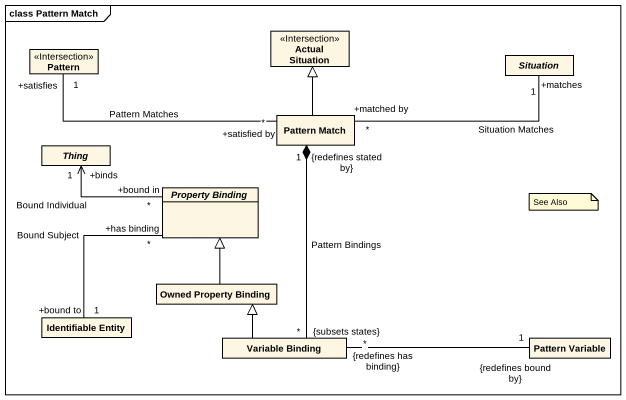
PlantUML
@startuml
mainframe class Pattern Match
hide circle
hide empty members
class Pattern <<Intersection>>
class "Actual Situation" as Actual_Situation <<Intersection>>
abstract class Situation
class "Pattern Match" as Pattern_Match
abstract class Thing
abstract class "Property Binding" as Property_Binding
class "Owned Property Binding" as Owned_Property_Binding
class "Identifiable Entity" as Identifiable_Entity
class "Variable Binding" as Variable_Binding
class "Pattern Variable" as Pattern_Variable
Pattern_Match "+satisfied by\n*" -left- "+satisfies\n1" Pattern : Pattern Matches
Pattern_Match -up-|> Actual_Situation
Pattern_Match "+matched by\n*" -right- "+matches\n1" Situation : Situation Matches
Pattern_Match "{redefines stated by}\n1" *-- "{subsets states}\n*" Variable_Binding : Pattern Bindings
Property_Binding "+bound in\n*" -left-> "+binds\n1" Thing : Bound Individual
Owned_Property_Binding -up-|> Property_Binding
Identifiable_Entity "+bound to\n1" -up- "+has binding\n*" Property_Binding : Bound Subject
Variable_Binding -up-|> Owned_Property_Binding
Variable_Binding "*\n{redefines has binding}" -right- "{redefines bound by}\n1" Pattern_Variable
note as N1
  See Also
end note
@enduml
